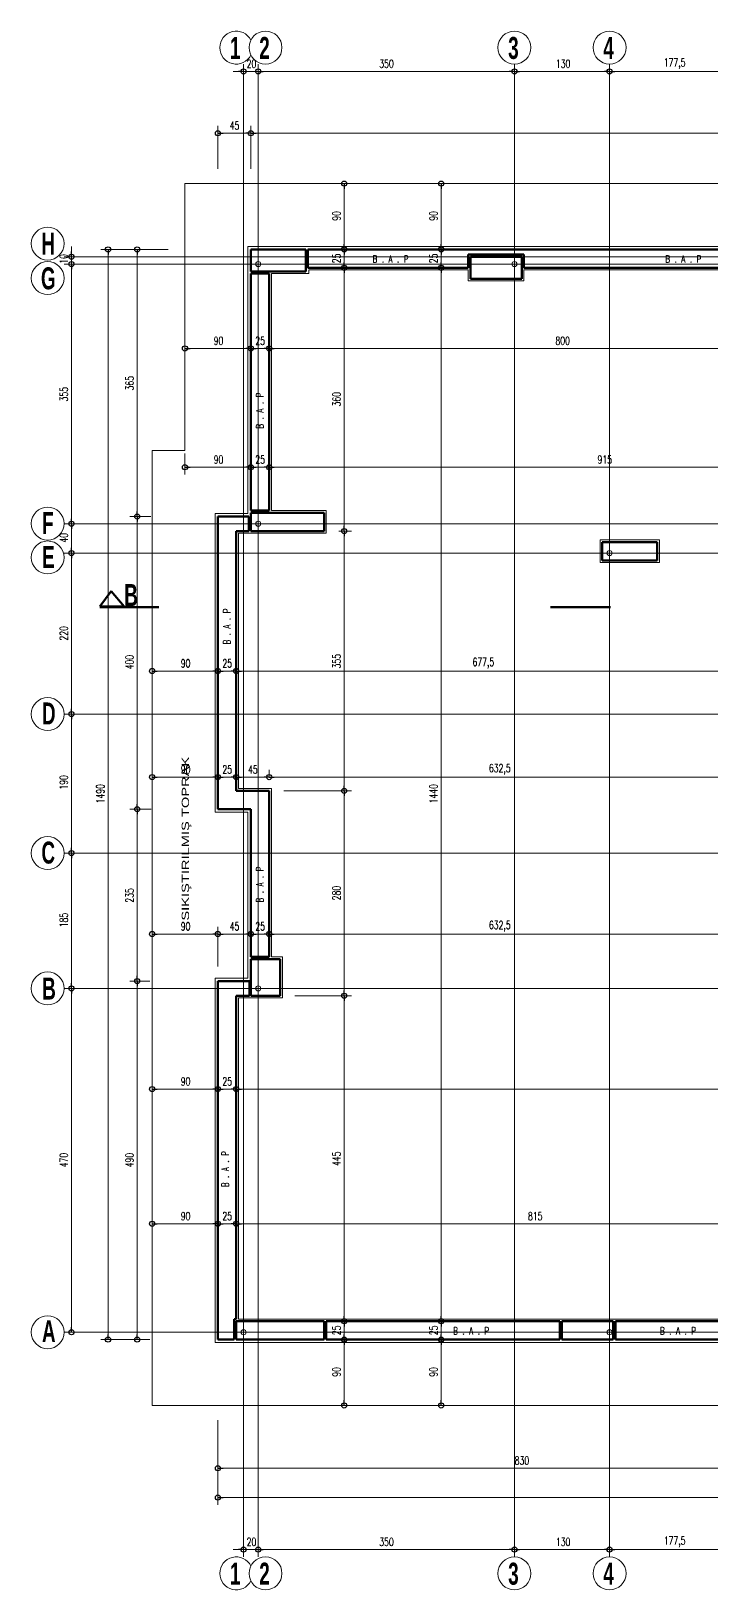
# Model space of a CAD drawing. Header units: millimetres. Extents: x 2016.56 to 2021.8, y 13721.83 to 13722.48.
# Drawn here: x 2016.5606 to 2016.7466, y 13721.9714 to 13722.3975 of the extents above; entities that cross this region are included whole.
import ezdxf

# ---------------------------------------------------------------- set-up
doc = ezdxf.new("R2010")
doc.units = ezdxf.units.MM
doc.linetypes.add('ACAD_ISO04W100', pattern=[30, 24, -3, 0, -3])
doc.layers.get('0').update_dxf_attribs({"lineweight": 20})
for name, color, linetype, lineweight in [('aks', 1, 'Continuous', 9), ('AKS  NO', 5, 'Continuous', 60), ('DH', 7, 'Continuous', 20), ('DIMH', 7, 'Continuous', 20), ('DIMV', 7, 'Continuous', 20), ('DV', 7, 'Continuous', 20), ('kesit', 5, 'Continuous', 60), ('kolon', 5, 'Continuous', 60), ('SIVA', 7, 'Continuous', 20), ('TEXT', 7, 'Continuous', 20)]:
    doc.layers.add(name, color=color, linetype=linetype, lineweight=lineweight)
doc.styles.get("Standard").update_dxf_attribs({"font": 'txt.shx', "width": 0.7, "height": 11})
doc.styles.add('style1', font='swisscbo.ttf', dxfattribs={"width": 0.75, "height": 11})
doc.styles.add('style3', font='GOTHIC.TTF', dxfattribs={"width": 0.7, "height": 11})

msp = doc.modelspace()

# ---------------------------------------------------------------- linework, layer by layer
at = {"color": 0, "lineweight": -2}
for p, q in [((2016.618668802109, 13722.38645173834), (2016.617268802109, 13722.38645173834)), ((2016.622668802109, 13722.38645173834), (2016.624068802109, 13722.38645173834)), ((2016.622668802109, 13722.38645173834), (2016.624068802109, 13722.38645173834)), ((2016.692668802109, 13722.38645173834), (2016.691268802109, 13722.38645173834)), ((2016.692668802109, 13722.38645173834), (2016.694068802109, 13722.38645173834)), ((2016.718668802109, 13722.38645173834), (2016.717268802109, 13722.38645173834)), ((2016.718668802109, 13722.38645173834), (2016.720068802109, 13722.38645173834)), ((2016.611668802109, 13722.36954766789), (2016.613068802109, 13722.36954766789)), ((2016.620668802109, 13722.36954766789), (2016.619268802109, 13722.36954766789)), ((2016.620668802109, 13722.36954766789), (2016.622068802109, 13722.36954766789)), ((2016.646176143252, 13722.35578914312), (2016.646176143252, 13722.35438914312)), ((2016.672675482218, 13722.35578914312), (2016.672675482218, 13722.35438914312)), ((2016.571649031596, 13722.33578914312), (2016.571649031596, 13722.33718914312)), ((2016.581639442107, 13722.33778914312), (2016.581639442107, 13722.33638914312)), ((2016.589639442107, 13722.33778914312), (2016.589639442107, 13722.33638914312)), ((2016.646176143252, 13722.33778914312), (2016.646176143252, 13722.33918914312)), ((2016.646176143252, 13722.33778914312), (2016.646176143252, 13722.33638914312)), ((2016.672675482218, 13722.33778914312), (2016.672675482218, 13722.33918914312)), ((2016.672675482218, 13722.33778914312), (2016.672675482218, 13722.33638914312)), ((2016.571649031596, 13722.33378914312), (2016.571649031596, 13722.33238914312)), ((2016.571649031596, 13722.33378914312), (2016.571649031596, 13722.33238914312)), ((2016.646176143252, 13722.33278914312), (2016.646176143252, 13722.33418914312)), ((2016.646176143252, 13722.33278914312), (2016.646176143252, 13722.33138914312)), ((2016.672675482218, 13722.33278914312), (2016.672675482218, 13722.33418914312)), ((2016.672675482218, 13722.33278914312), (2016.672675482218, 13722.33138914312)), ((2016.602668802109, 13722.31072342026), (2016.604068802109, 13722.31072342026)), ((2016.620668802109, 13722.31072342026), (2016.619268802109, 13722.31072342026)), ((2016.620668802109, 13722.31072342026), (2016.622068802109, 13722.31072342026)), ((2016.625668802109, 13722.31072342026), (2016.624268802109, 13722.31072342026)), ((2016.625668802109, 13722.31072342026), (2016.627068802109, 13722.31072342026)), ((2016.602668802109, 13722.2782476443), (2016.604068802109, 13722.2782476443)), ((2016.620668802109, 13722.2782476443), (2016.619268802109, 13722.2782476443)), ((2016.620668802109, 13722.2782476443), (2016.622068802109, 13722.2782476443)), ((2016.625668802109, 13722.2782476443), (2016.624268802109, 13722.2782476443)), ((2016.625668802109, 13722.2782476443), (2016.627068802109, 13722.2782476443)), ((2016.571649031596, 13722.26278914312), (2016.571649031596, 13722.26418914312)), ((2016.571649031596, 13722.26278914312), (2016.571649031596, 13722.26138914312)), ((2016.589639442107, 13722.26478914312), (2016.589639442107, 13722.26618914312)), ((2016.589639442107, 13722.26478914312), (2016.589639442107, 13722.26338914312)), ((2016.646176143252, 13722.26078914312), (2016.646176143252, 13722.26218914312)), ((2016.646176143252, 13722.26078914312), (2016.646176143252, 13722.25938914312)), ((2016.571649031596, 13722.25478914312), (2016.571649031596, 13722.25618914313)), ((2016.571649031596, 13722.25478914312), (2016.571649031596, 13722.25338914312)), ((2016.593668802109, 13722.2225471331), (2016.595068802109, 13722.2225471331)), ((2016.611668802109, 13722.2225471331), (2016.610268802109, 13722.2225471331)), ((2016.611668802109, 13722.2225471331), (2016.613068802109, 13722.2225471331)), ((2016.616668802109, 13722.2225471331), (2016.615268802109, 13722.2225471331)), ((2016.616668802109, 13722.2225471331), (2016.618068802109, 13722.2225471331)), ((2016.571649031596, 13722.21078914312), (2016.571649031596, 13722.21218914312)), ((2016.571649031596, 13722.21078914312), (2016.571649031596, 13722.20938914313)), ((2016.593668802109, 13722.1935373589), (2016.595068802109, 13722.1935373589)), ((2016.611668802109, 13722.1935373589), (2016.610268802109, 13722.1935373589)), ((2016.611668802109, 13722.1935373589), (2016.613068802109, 13722.1935373589)), ((2016.616668802109, 13722.1935373589), (2016.615268802109, 13722.1935373589)), ((2016.616668802109, 13722.1935373589), (2016.618068802109, 13722.1935373589)), ((2016.625668802109, 13722.1935373589), (2016.624268802109, 13722.1935373589)), ((2016.625668802109, 13722.1935373589), (2016.627068802109, 13722.1935373589)), ((2016.646176143252, 13722.18978914312), (2016.646176143252, 13722.19118914312)), ((2016.589639442107, 13722.18478914312), (2016.589639442107, 13722.18618914312)), ((2016.646176143252, 13722.18978914312), (2016.646176143252, 13722.18838914312)), ((2016.589639442107, 13722.18478914312), (2016.589639442107, 13722.18338914312)), ((2016.571649031596, 13722.17278914312), (2016.571649031596, 13722.17418914312)), ((2016.571649031596, 13722.17278914312), (2016.571649031596, 13722.17138914312)), ((2016.593668802109, 13722.15065552591), (2016.595068802109, 13722.15065552591)), ((2016.611668802109, 13722.15065552591), (2016.610268802109, 13722.15065552591)), ((2016.611668802109, 13722.15065552591), (2016.613068802109, 13722.15065552591)), ((2016.620668802109, 13722.15065552591), (2016.619268802109, 13722.15065552591)), ((2016.620668802109, 13722.15065552591), (2016.622068802109, 13722.15065552591)), ((2016.625668802109, 13722.15065552591), (2016.624268802109, 13722.15065552591)), ((2016.625668802109, 13722.15065552591), (2016.627068802109, 13722.15065552591)), ((2016.589639442107, 13722.13778914312), (2016.589639442107, 13722.13918914312)), ((2016.571649031596, 13722.13578914312), (2016.571649031596, 13722.13718914312)), ((2016.571649031596, 13722.13578914312), (2016.571649031596, 13722.13438914312)), ((2016.589639442107, 13722.13778914312), (2016.589639442107, 13722.13638914312)), ((2016.646176143252, 13722.13378914312), (2016.646176143252, 13722.13518914312)), ((2016.646176143252, 13722.13378914312), (2016.646176143252, 13722.13238914312)), ((2016.593668802109, 13722.10827314788), (2016.595068802109, 13722.10827314788)), ((2016.611668802109, 13722.10827314788), (2016.610268802109, 13722.10827314788)), ((2016.611668802109, 13722.10827314788), (2016.613068802109, 13722.10827314788)), ((2016.616668802109, 13722.10827314788), (2016.615268802109, 13722.10827314788)), ((2016.616668802109, 13722.10827314788), (2016.618068802109, 13722.10827314788)), ((2016.593668802109, 13722.0714445512), (2016.595068802109, 13722.0714445512)), ((2016.611668802109, 13722.0714445512), (2016.610268802109, 13722.0714445512)), ((2016.611668802109, 13722.0714445512), (2016.613068802109, 13722.0714445512)), ((2016.616668802109, 13722.0714445512), (2016.615268802109, 13722.0714445512)), ((2016.616668802109, 13722.0714445512), (2016.618068802109, 13722.0714445512)), ((2016.646176143252, 13722.04478914312), (2016.646176143252, 13722.04618914312)), ((2016.672675482218, 13722.04478914312), (2016.672675482218, 13722.04618914312)), ((2016.571649031596, 13722.04178914312), (2016.571649031596, 13722.04318914312)), ((2016.581639442107, 13722.03978914312), (2016.581639442107, 13722.04118914312)), ((2016.589639442107, 13722.03978914312), (2016.589639442107, 13722.04118914312)), ((2016.646176143252, 13722.04478914312), (2016.646176143252, 13722.04338914312)), ((2016.646176143252, 13722.03978914312), (2016.646176143252, 13722.04118914312)), ((2016.672675482218, 13722.04478914312), (2016.672675482218, 13722.04338914312)), ((2016.672675482218, 13722.03978914312), (2016.672675482218, 13722.04118914312)), ((2016.646176143252, 13722.03978914312), (2016.646176143252, 13722.03838914312)), ((2016.672675482218, 13722.03978914312), (2016.672675482218, 13722.03838914312)), ((2016.646176143252, 13722.02178914312), (2016.646176143252, 13722.02318914312)), ((2016.672675482218, 13722.02178914312), (2016.672675482218, 13722.02318914312)), ((2016.611668802109, 13722.00461621911), (2016.613068802109, 13722.00461621911)), ((2016.611668802109, 13721.99661621911), (2016.613068802109, 13721.99661621911)), ((2016.618668802109, 13721.98238660583), (2016.617268802109, 13721.98238660583)), ((2016.622668802109, 13721.98238660583), (2016.624068802109, 13721.98238660583)), ((2016.622668802109, 13721.98238660583), (2016.624068802109, 13721.98238660583)), ((2016.692668802109, 13721.98238660583), (2016.691268802109, 13721.98238660583)), ((2016.692668802109, 13721.98238660583), (2016.694068802109, 13721.98238660583)), ((2016.718668802109, 13721.98238660583), (2016.717268802109, 13721.98238660583)), ((2016.718668802109, 13721.98238660583), (2016.720068802109, 13721.98238660583))]:
    msp.add_line(p, q, dxfattribs=at)
for p, q in [((2017.004668802109, 13722.35578914312), (2016.602668802109, 13722.35578914312)), ((2016.602668802109, 13722.35578914312), (2016.602668802109, 13722.28278914312)), ((2016.602668802109, 13722.28278914312), (2016.593668802109, 13722.28278914312)), ((2016.593668802109, 13722.28278914312), (2016.593668802109, 13722.16678914312)), ((2016.593668802109, 13722.16678914312), (2016.593668802109, 13722.16678914312)), ((2016.593668802109, 13722.16678914312), (2016.593668802109, 13722.15578914312)), ((2016.593668802109, 13722.15578914312), (2016.593668802109, 13722.15578914312)), ((2016.593668802109, 13722.15578914312), (2016.593668802109, 13722.02178914312)), ((2016.593668802109, 13722.02178914312), (2017.013668802109, 13722.02178914312))]:
    msp.add_line(p, q)
for centre in [(2016.624668802109, 13722.39295173834), (2016.624668802109, 13722.39295173834), (2016.692668802109, 13722.39295173834), (2016.692668802109, 13722.39295173834), (2016.718668802109, 13722.39295173834), (2016.718668802109, 13722.39295173834), (2016.565149031596, 13722.33937238267), (2016.565149031596, 13722.33937238267), (2016.565149031596, 13722.32997105306), (2016.565149031596, 13722.32997105306), (2016.565149031596, 13722.2628477728), (2016.565149031596, 13722.2628477728), (2016.565149031596, 13722.2535884271), (2016.565149031596, 13722.2535884271), (2016.565149031596, 13722.21078914312), (2016.565149031596, 13722.21078914312), (2016.565149031596, 13722.17278914312), (2016.565149031596, 13722.17278914312), (2016.565149031596, 13722.13578914312), (2016.565149031596, 13722.13578914312), (2016.565149031596, 13722.04178914312), (2016.565149031596, 13722.04178914312), (2016.624668802109, 13721.97588660583), (2016.624668802109, 13721.97588660583), (2016.692668802109, 13721.97588660583), (2016.692668802109, 13721.97588660583), (2016.718668802109, 13721.97588660583), (2016.718668802109, 13721.97588660583)]:
    msp.add_circle(centre, 0.004500000000000001)
for centre in [(2016.618668802109, 13722.38645173834), (2016.622668802109, 13722.38645173834), (2016.622668802109, 13722.38645173834), (2016.692668802109, 13722.38645173834), (2016.692668802109, 13722.38645173834), (2016.718668802109, 13722.38645173834), (2016.718668802109, 13722.38645173834), (2016.611668802109, 13722.36954766789), (2016.620668802109, 13722.36954766789), (2016.620668802109, 13722.36954766789), (2016.646176143252, 13722.35578914312), (2016.672675482218, 13722.35578914312), (2016.571649031596, 13722.33578914312), (2016.581639442107, 13722.33778914312), (2016.589639442107, 13722.33778914312), (2016.646176143252, 13722.33778914312), (2016.646176143252, 13722.33778914312), (2016.672675482218, 13722.33778914312), (2016.672675482218, 13722.33778914312), (2016.571649031596, 13722.33378914312), (2016.571649031596, 13722.33378914312), (2016.646176143252, 13722.33278914312), (2016.646176143252, 13722.33278914312), (2016.672675482218, 13722.33278914312), (2016.672675482218, 13722.33278914312), (2016.602668802109, 13722.31072342026), (2016.620668802109, 13722.31072342026), (2016.620668802109, 13722.31072342026), (2016.625668802109, 13722.31072342026), (2016.625668802109, 13722.31072342026), (2016.602668802109, 13722.2782476443), (2016.620668802109, 13722.2782476443), (2016.620668802109, 13722.2782476443), (2016.625668802109, 13722.2782476443), (2016.625668802109, 13722.2782476443), (2016.571649031596, 13722.26278914312), (2016.571649031596, 13722.26278914312), (2016.589639442107, 13722.26478914312), (2016.589639442107, 13722.26478914312), (2016.646176143252, 13722.26078914312), (2016.646176143252, 13722.26078914312), (2016.571649031596, 13722.25478914312), (2016.571649031596, 13722.25478914312), (2016.593668802109, 13722.2225471331), (2016.611668802109, 13722.2225471331), (2016.611668802109, 13722.2225471331), (2016.616668802109, 13722.2225471331), (2016.616668802109, 13722.2225471331), (2016.571649031596, 13722.21078914312), (2016.571649031596, 13722.21078914312), (2016.593668802109, 13722.1935373589), (2016.611668802109, 13722.1935373589), (2016.611668802109, 13722.1935373589), (2016.616668802109, 13722.1935373589), (2016.616668802109, 13722.1935373589), (2016.625668802109, 13722.1935373589), (2016.625668802109, 13722.1935373589), (2016.646176143252, 13722.18978914312), (2016.646176143252, 13722.18978914312), (2016.589639442107, 13722.18478914312), (2016.589639442107, 13722.18478914312), (2016.571649031596, 13722.17278914312), (2016.571649031596, 13722.17278914312), (2016.593668802109, 13722.15065552591), (2016.611668802109, 13722.15065552591), (2016.611668802109, 13722.15065552591), (2016.620668802109, 13722.15065552591), (2016.620668802109, 13722.15065552591), (2016.625668802109, 13722.15065552591), (2016.625668802109, 13722.15065552591), (2016.571649031596, 13722.13578914312), (2016.571649031596, 13722.13578914312), (2016.589639442107, 13722.13778914312), (2016.589639442107, 13722.13778914312), (2016.646176143252, 13722.13378914312), (2016.646176143252, 13722.13378914312), (2016.593668802109, 13722.10827314788), (2016.611668802109, 13722.10827314788), (2016.611668802109, 13722.10827314788), (2016.616668802109, 13722.10827314788), (2016.616668802109, 13722.10827314788), (2016.593668802109, 13722.0714445512), (2016.611668802109, 13722.0714445512), (2016.611668802109, 13722.0714445512), (2016.616668802109, 13722.0714445512), (2016.616668802109, 13722.0714445512), (2016.646176143252, 13722.04478914312), (2016.646176143252, 13722.04478914312), (2016.672675482218, 13722.04478914312), (2016.672675482218, 13722.04478914312), (2016.571649031596, 13722.04178914312), (2016.581639442107, 13722.03978914312), (2016.589639442107, 13722.03978914312), (2016.646176143252, 13722.03978914312), (2016.646176143252, 13722.03978914312), (2016.672675482218, 13722.03978914312), (2016.672675482218, 13722.03978914312), (2016.646176143252, 13722.02178914312), (2016.672675482218, 13722.02178914312), (2016.611668802109, 13722.00461621911), (2016.611668802109, 13721.99661621911), (2016.618668802109, 13721.98238660583), (2016.622668802109, 13721.98238660583), (2016.622668802109, 13721.98238660583), (2016.692668802109, 13721.98238660583), (2016.692668802109, 13721.98238660583), (2016.718668802109, 13721.98238660583), (2016.718668802109, 13721.98238660583)]:
    msp.add_circle(centre, 0.0007, dxfattribs=at)
for centre in [(2016.616668802109, 13722.39295173834), (2016.616668802109, 13722.39295173834), (2016.616668802109, 13721.97588660583), (2016.616668802109, 13721.97588660583)]:
    msp.add_arc(centre, 0.004500000000000001, 27.26604457356858, 332.7339554264314)
at = {"layer": 'aks', "linetype": 'ACAD_ISO04W100', "ltscale": 2}
for p, q in [((2016.618668802109, 13722.38645173834), (2016.618668802109, 13721.98238660583)), ((2016.618668802109, 13722.38645173834), (2016.618668802109, 13721.98238660583)), ((2016.622668802109, 13722.38645173834), (2016.622668802109, 13721.98238660583)), ((2016.622668802109, 13722.38645173834), (2016.622668802109, 13721.98238660583)), ((2016.692668802109, 13722.38645173834), (2016.692668802109, 13721.98238660583)), ((2016.692668802109, 13722.38645173834), (2016.692668802109, 13721.98238660583)), ((2016.718668802109, 13722.38645173834), (2016.718668802109, 13721.98238660583)), ((2016.718668802109, 13722.38645173834), (2016.718668802109, 13721.98238660583)), ((2016.571649031596, 13722.33578914312), (2017.055688572622, 13722.33578914312)), ((2016.571649031596, 13722.33378914312), (2017.055688572622, 13722.33378914312)), ((2016.695268802109, 13722.33378914312), (2017.055688572622, 13722.33378914312)), ((2016.571649031596, 13722.26278914312), (2017.055688572622, 13722.26278914312)), ((2016.571649031596, 13722.25478914312), (2017.055688572622, 13722.25478914312)), ((2016.571649031596, 13722.21078914312), (2017.055688572622, 13722.21078914312)), ((2016.571649031596, 13722.17278914312), (2017.055688572622, 13722.17278914312)), ((2016.571649031596, 13722.13578914312), (2017.055688572622, 13722.13578914312)), ((2016.571649031596, 13722.04178914312), (2017.055688572622, 13722.04178914312))]:
    msp.add_line(p, q, dxfattribs=at)
at = {"layer": 'aks'}
for centre in [(2016.622668802109, 13722.33378914312), (2016.622668802109, 13722.33378914312), (2016.692668802109, 13722.33378914312), (2016.692668802109, 13722.33378914312), (2016.622668802109, 13722.26278914312), (2016.622668802109, 13722.26278914312), (2016.718668802109, 13722.25478914312), (2016.718668802109, 13722.25478914312), (2016.622668802109, 13722.13578914312), (2016.622668802109, 13722.13578914312), (2016.618668802109, 13722.04178914312), (2016.618668802109, 13722.04178914312), (2016.718668802109, 13722.04178914312), (2016.718668802109, 13722.04178914312)]:
    msp.add_circle(centre, 0.0007, dxfattribs=at)
at = {"layer": 'DH', "lineweight": 20}
for p, q in [((2016.602668802109, 13722.31528914312), (2016.602668802109, 13722.30872342026)), ((2016.620668802109, 13722.31528914312), (2016.620668802109, 13722.30872342026)), ((2016.620668802109, 13722.31528914312), (2016.620668802109, 13722.30872342026)), ((2016.625668802109, 13722.31294050816), (2016.625668802109, 13722.30872342026)), ((2016.625668802109, 13722.31294050816), (2016.625668802109, 13722.30872342026)), ((2016.602668802109, 13722.28202989732), (2016.602668802109, 13722.2762476443)), ((2016.620668802109, 13722.28202989732), (2016.620668802109, 13722.2762476443)), ((2016.620668802109, 13722.28202989732), (2016.620668802109, 13722.2762476443)), ((2016.625668802109, 13722.28058945001), (2016.625668802109, 13722.2762476443)), ((2016.625668802109, 13722.28058945001), (2016.625668802109, 13722.2762476443)), ((2016.593668802109, 13722.21478914313), (2016.593668802109, 13722.2245471331)), ((2016.611668802109, 13722.21878914312), (2016.611668802109, 13722.2245471331)), ((2016.611668802109, 13722.21878914312), (2016.611668802109, 13722.2245471331)), ((2016.616668802109, 13722.21977323481), (2016.616668802109, 13722.2245471331)), ((2016.616668802109, 13722.21977323481), (2016.616668802109, 13722.2245471331)), ((2016.616668802109, 13722.19378914312), (2016.616668802109, 13722.1955373589)), ((2016.616668802109, 13722.19378914312), (2016.616668802109, 13722.1955373589)), ((2016.625668802109, 13722.19378914312), (2016.625668802109, 13722.1955373589)), ((2016.625668802109, 13722.19378914312), (2016.625668802109, 13722.1955373589)), ((2016.593668802109, 13722.19398092594), (2016.593668802109, 13722.1915373589)), ((2016.611668802109, 13722.19398092594), (2016.611668802109, 13722.1915373589)), ((2016.611668802109, 13722.19398092594), (2016.611668802109, 13722.1915373589)), ((2016.593668802109, 13722.15122233452), (2016.593668802109, 13722.15265552591)), ((2016.611668802109, 13722.14178914312), (2016.611668802109, 13722.15265552591)), ((2016.611668802109, 13722.15122233452), (2016.611668802109, 13722.15265552591)), ((2016.620668802109, 13722.14778914312), (2016.620668802109, 13722.15265552591)), ((2016.620668802109, 13722.14778914312), (2016.620668802109, 13722.15265552591)), ((2016.625668802109, 13722.14838914312), (2016.625668802109, 13722.15265552591)), ((2016.625668802109, 13722.14838914312), (2016.625668802109, 13722.15265552591)), ((2016.593668802109, 13722.11168481353), (2016.593668802109, 13722.10627314789)), ((2016.611668802109, 13722.11168481353), (2016.611668802109, 13722.10627314789)), ((2016.611668802109, 13722.11168481353), (2016.611668802109, 13722.10627314789)), ((2016.616668802109, 13722.11145074116), (2016.616668802109, 13722.10627314789)), ((2016.616668802109, 13722.11145074116), (2016.616668802109, 13722.10627314789)), ((2016.593668802109, 13722.07011504743), (2016.593668802109, 13722.0734445512)), ((2016.611668802109, 13722.07011504743), (2016.611668802109, 13722.0734445512)), ((2016.611668802109, 13722.07011504743), (2016.611668802109, 13722.0734445512)), ((2016.616668802109, 13722.06829330066), (2016.616668802109, 13722.0734445512)), ((2016.616668802109, 13722.06829330066), (2016.616668802109, 13722.0734445512))]:
    msp.add_line(p, q, dxfattribs=at)
at = {"layer": 'DH'}
for p, q in [((2016.604068802109, 13722.31072342026), (2016.619268802109, 13722.31072342026)), ((2016.622068802109, 13722.31072342026), (2016.624268802109, 13722.31072342026)), ((2016.627068802109, 13722.31072342026), (2016.784268802109, 13722.31072342026)), ((2016.604068802109, 13722.2782476443), (2016.619268802109, 13722.2782476443)), ((2016.622068802109, 13722.2782476443), (2016.624268802109, 13722.2782476443)), ((2016.627068802109, 13722.2782476443), (2016.807268802109, 13722.2782476443)), ((2016.595068802109, 13722.2225471331), (2016.610268802109, 13722.2225471331)), ((2016.613068802109, 13722.2225471331), (2016.615268802109, 13722.2225471331)), ((2016.618068802109, 13722.2225471331), (2016.750768802109, 13722.2225471331)), ((2016.595068802109, 13722.1935373589), (2016.610268802109, 13722.1935373589)), ((2016.613068802109, 13722.1935373589), (2016.615268802109, 13722.1935373589)), ((2016.618068802109, 13722.1935373589), (2016.624268802109, 13722.1935373589)), ((2016.627068802109, 13722.1935373589), (2016.750768802109, 13722.1935373589)), ((2016.610268802109, 13722.15065552591), (2016.595068802109, 13722.15065552591)), ((2016.613068802109, 13722.15065552591), (2016.619268802109, 13722.15065552591)), ((2016.622068802109, 13722.15065552591), (2016.624268802109, 13722.15065552591)), ((2016.627068802109, 13722.15065552591), (2016.750768802109, 13722.15065552591)), ((2016.595068802109, 13722.10827314788), (2016.610268802109, 13722.10827314788)), ((2016.613068802109, 13722.10827314788), (2016.615268802109, 13722.10827314788)), ((2016.618068802109, 13722.10827314788), (2016.989268802109, 13722.10827314788)), ((2016.595068802109, 13722.0714445512), (2016.610268802109, 13722.0714445512)), ((2016.613068802109, 13722.0714445512), (2016.615268802109, 13722.0714445512)), ((2016.618068802109, 13722.0714445512), (2016.778268802109, 13722.0714445512))]:
    msp.add_line(p, q, dxfattribs=at)
at = {"layer": 'DIMH'}
for p, q in [((2016.617268802109, 13722.38645173834), (2016.615868802109, 13722.38645173834)), ((2016.618668802109, 13722.38645173834), (2016.622668802109, 13722.38645173834)), ((2016.624068802109, 13722.38645173834), (2016.691268802109, 13722.38645173834)), ((2016.624068802109, 13722.38645173834), (2016.625468802109, 13722.38645173834)), ((2016.694068802109, 13722.38645173834), (2016.717268802109, 13722.38645173834)), ((2016.720068802109, 13722.38645173834), (2016.752768802109, 13722.38645173834)), ((2016.613068802109, 13722.36954766789), (2016.619268802109, 13722.36954766789)), ((2016.622068802109, 13722.36954766789), (2016.985268802109, 13722.36954766789)), ((2016.613068802109, 13722.00461621911), (2016.776268802109, 13722.00461621911)), ((2016.613068802109, 13721.99661621911), (2016.994268802109, 13721.99661621911)), ((2016.617268802109, 13721.98238660583), (2016.615868802109, 13721.98238660583)), ((2016.618668802109, 13721.98238660583), (2016.622668802109, 13721.98238660583)), ((2016.624068802109, 13721.98238660583), (2016.691268802109, 13721.98238660583)), ((2016.624068802109, 13721.98238660583), (2016.625468802109, 13721.98238660583)), ((2016.694068802109, 13721.98238660583), (2016.717268802109, 13721.98238660583)), ((2016.720068802109, 13721.98238660583), (2016.752768802109, 13721.98238660583))]:
    msp.add_line(p, q, dxfattribs=at)
at = {"layer": 'DIMH', "lineweight": 20}
for p, q in [((2016.618668802109, 13722.38121702165), (2016.618668802109, 13722.38845173834)), ((2016.622668802109, 13722.38121702165), (2016.622668802109, 13722.38845173834)), ((2016.622668802109, 13722.38121702165), (2016.622668802109, 13722.38845173834)), ((2016.692668802109, 13722.38610813594), (2016.692668802109, 13722.38845173834)), ((2016.692668802109, 13722.38610813594), (2016.692668802109, 13722.38845173834)), ((2016.718668802109, 13722.38610813594), (2016.718668802109, 13722.38845173834)), ((2016.718668802109, 13722.38610813594), (2016.718668802109, 13722.38845173834)), ((2016.611668802109, 13722.35978914312), (2016.611668802109, 13722.37154766789)), ((2016.620668802109, 13722.35978914312), (2016.620668802109, 13722.37154766789)), ((2016.620668802109, 13722.35978914312), (2016.620668802109, 13722.37154766789)), ((2016.611668802109, 13722.01778914312), (2016.611668802109, 13722.00261621911)), ((2016.611668802109, 13722.00978914312), (2016.611668802109, 13721.99461621911)), ((2016.618668802109, 13721.98531800366), (2016.618668802109, 13721.98038660583)), ((2016.622668802109, 13721.98531800366), (2016.622668802109, 13721.98038660583)), ((2016.622668802109, 13721.98531800366), (2016.622668802109, 13721.98038660583)), ((2016.692668802109, 13721.9840052954), (2016.692668802109, 13721.98038660583)), ((2016.692668802109, 13721.9840052954), (2016.692668802109, 13721.98038660583)), ((2016.718668802109, 13721.98336380248), (2016.718668802109, 13721.98038660583)), ((2016.718668802109, 13721.98336380248), (2016.718668802109, 13721.98038660583))]:
    msp.add_line(p, q, dxfattribs=at)
at = {"layer": 'DIMV', "lineweight": 20}
for p, q in [((2016.573527687588, 13722.33578914312), (2016.569649031596, 13722.33578914312)), ((2016.590068802109, 13722.33778914312), (2016.579639442107, 13722.33778914312)), ((2016.598068802109, 13722.33778914312), (2016.587639442107, 13722.33778914312)), ((2016.573527687588, 13722.33378914312), (2016.569649031596, 13722.33378914312)), ((2016.573527687588, 13722.33378914312), (2016.569649031596, 13722.33378914312)), ((2016.572957753535, 13722.26278914312), (2016.569649031596, 13722.26278914312)), ((2016.572957753535, 13722.26278914312), (2016.569649031596, 13722.26278914312)), ((2016.59330222422, 13722.26478914312), (2016.587639442107, 13722.26478914312)), ((2016.59330222422, 13722.26478914312), (2016.587639442107, 13722.26478914312)), ((2016.573159916877, 13722.25478914312), (2016.569649031596, 13722.25478914312)), ((2016.573159916877, 13722.25478914312), (2016.569649031596, 13722.25478914312)), ((2016.573245087891, 13722.21078914312), (2016.569649031596, 13722.21078914312)), ((2016.573245087891, 13722.21078914312), (2016.569649031596, 13722.21078914312)), ((2016.593416967658, 13722.18478914312), (2016.587639442107, 13722.18478914312)), ((2016.593416967658, 13722.18478914312), (2016.587639442107, 13722.18478914312)), ((2016.572960682417, 13722.17278914312), (2016.569649031596, 13722.17278914312)), ((2016.572960682417, 13722.17278914312), (2016.569649031596, 13722.17278914312)), ((2016.57296549195, 13722.13578914312), (2016.569649031596, 13722.13578914312)), ((2016.57296549195, 13722.13578914312), (2016.569649031596, 13722.13578914312)), ((2016.593026185566, 13722.13778914312), (2016.587639442107, 13722.13778914312)), ((2016.593026185566, 13722.13778914312), (2016.587639442107, 13722.13778914312)), ((2016.572609313447, 13722.04178914312), (2016.569649031596, 13722.04178914312)), ((2016.589087814616, 13722.03978914312), (2016.579639442107, 13722.03978914312)), ((2016.593087814616, 13722.03978914312), (2016.587639442107, 13722.03978914312))]:
    msp.add_line(p, q, dxfattribs=at)
at = {"layer": 'DIMV'}
for p, q in [((2016.571649031596, 13722.33718914312), (2016.571649031596, 13722.33858914312)), ((2016.571649031596, 13722.33578914312), (2016.571649031596, 13722.33378914312)), ((2016.581639442107, 13722.33638914312), (2016.581639442107, 13722.04118914312)), ((2016.589639442107, 13722.33638914312), (2016.589639442107, 13722.26618914312)), ((2016.571649031596, 13722.33238914312), (2016.571649031596, 13722.26418914312)), ((2016.571649031596, 13722.33238914312), (2016.571649031596, 13722.33098914312)), ((2016.589639442107, 13722.26338914312), (2016.589639442107, 13722.18618914312)), ((2016.571649031596, 13722.26138914312), (2016.571649031596, 13722.25618914313)), ((2016.571649031596, 13722.25338914312), (2016.571649031596, 13722.21218914312)), ((2016.571649031596, 13722.20938914313), (2016.571649031596, 13722.17418914312)), ((2016.589639442107, 13722.18338914312), (2016.589639442107, 13722.13918914312)), ((2016.571649031596, 13722.17138914312), (2016.571649031596, 13722.13718914312)), ((2016.589639442107, 13722.13638914312), (2016.589639442107, 13722.04118914312)), ((2016.571649031596, 13722.13438914312), (2016.571649031596, 13722.04318914312))]:
    msp.add_line(p, q, dxfattribs=at)
at = {"layer": 'DV', "lineweight": 20}
for p, q in [((2016.642335403602, 13722.35578914312), (2016.648176143252, 13722.35578914312)), ((2016.670447583178, 13722.35578914312), (2016.674675482218, 13722.35578914312)), ((2016.642335403602, 13722.33778914312), (2016.648176143252, 13722.33778914312)), ((2016.642335403602, 13722.33778914312), (2016.648176143252, 13722.33778914312)), ((2016.670447583178, 13722.33778914312), (2016.674675482218, 13722.33778914312)), ((2016.670447583178, 13722.33778914312), (2016.674675482218, 13722.33778914312)), ((2016.64352799544, 13722.33278914312), (2016.648176143252, 13722.33278914312)), ((2016.64352799544, 13722.33278914312), (2016.648176143252, 13722.33278914312)), ((2016.670950394428, 13722.33278914312), (2016.674675482218, 13722.33278914312)), ((2016.670950394428, 13722.33278914312), (2016.674675482218, 13722.33278914312)), ((2016.644668802109, 13722.26078914312), (2016.648176143252, 13722.26078914312)), ((2016.644668802109, 13722.26078914312), (2016.648176143252, 13722.26078914312)), ((2016.629668802109, 13722.18978914312), (2016.648176143252, 13722.18978914312)), ((2016.629668802109, 13722.18978914312), (2016.648176143252, 13722.18978914312)), ((2016.632668802109, 13722.13378914312), (2016.648176143252, 13722.13378914312)), ((2016.632668802109, 13722.13378914312), (2016.648176143252, 13722.13378914312)), ((2016.645268802109, 13722.04478914312), (2016.648176143252, 13722.04478914312)), ((2016.645268802109, 13722.04478914312), (2016.648176143252, 13722.04478914312)), ((2016.667080443301, 13722.04478914312), (2016.674675482218, 13722.04478914312)), ((2016.667080443301, 13722.04478914312), (2016.674675482218, 13722.04478914312)), ((2016.645268802109, 13722.03978914312), (2016.648176143252, 13722.03978914312)), ((2016.645268802109, 13722.03978914312), (2016.648176143252, 13722.03978914312)), ((2016.666286014168, 13722.03978914312), (2016.674675482218, 13722.03978914312)), ((2016.666286014168, 13722.03978914312), (2016.674675482218, 13722.03978914312)), ((2016.643150041114, 13722.02178914312), (2016.648176143252, 13722.02178914312)), ((2016.669215225265, 13722.02178914312), (2016.674675482218, 13722.02178914312))]:
    msp.add_line(p, q, dxfattribs=at)
at = {"layer": 'DV'}
for p, q in [((2016.646176143252, 13722.35438914312), (2016.646176143252, 13722.33918914312)), ((2016.672675482218, 13722.35438914312), (2016.672675482218, 13722.33918914312)), ((2016.646176143252, 13722.33638914312), (2016.646176143252, 13722.33418914312)), ((2016.672675482218, 13722.33638914312), (2016.672675482218, 13722.33418914312)), ((2016.646176143252, 13722.33138914312), (2016.646176143252, 13722.26218914312)), ((2016.672675482218, 13722.33138914312), (2016.672675482218, 13722.04618914312)), ((2016.646176143252, 13722.25938914312), (2016.646176143252, 13722.19118914312)), ((2016.646176143252, 13722.18838914312), (2016.646176143252, 13722.13518914312)), ((2016.646176143252, 13722.13238914312), (2016.646176143252, 13722.04618914312)), ((2016.646176143252, 13722.04338914312), (2016.646176143252, 13722.04118914312)), ((2016.672675482218, 13722.04338914312), (2016.672675482218, 13722.04118914312)), ((2016.646176143252, 13722.03838914312), (2016.646176143252, 13722.02318914312)), ((2016.672675482218, 13722.03838914312), (2016.672675482218, 13722.02318914312))]:
    msp.add_line(p, q, dxfattribs=at)
at = {"layer": 'kesit'}
for p, q in [((2016.579361139042, 13722.24017950955), (2016.582511139042, 13722.24437950955)), ((2016.582511139042, 13722.24437950955), (2016.586081139042, 13722.24017950955)), ((2016.586081139042, 13722.24017950955), (2016.579361139042, 13722.24017950955))]:
    msp.add_line(p, q, dxfattribs=at)
at = {"layer": 'kesit', "linetype": 'ACAD_ISO04W100'}
for p, q in [((2016.595525691377, 13722.23996950955), (2016.579364586992, 13722.23996950955)), ((2016.718906948869, 13722.23996950955), (2016.702570221384, 13722.23996950955))]:
    msp.add_line(p, q, dxfattribs=at)
at = {"layer": 'kolon'}
for p, q in [((2016.620668802109, 13722.33778914312), (2016.635668802109, 13722.33778914312)), ((2016.620668802109, 13722.33178914312), (2016.620668802109, 13722.33778914312)), ((2016.620668802109, 13722.33778914312), (2016.635668802109, 13722.33778914312)), ((2016.620668802109, 13722.33178914312), (2016.620668802109, 13722.33778914312)), ((2016.635668802109, 13722.33778914312), (2016.635668802109, 13722.33178914312)), ((2016.635668802109, 13722.33778914312), (2016.635668802109, 13722.33178914312)), ((2016.636268802109, 13722.33778914312), (2016.780068802109, 13722.33778914312)), ((2016.636268802109, 13722.33778914312), (2016.636268802109, 13722.33278914312)), ((2016.636268802109, 13722.33778914312), (2016.636268802109, 13722.33278914312)), ((2016.680068802109, 13722.33638914312), (2016.695268802109, 13722.33638914312)), ((2016.680068802109, 13722.33638914312), (2016.680068802109, 13722.33278914312)), ((2016.680668802109, 13722.33578914312), (2016.694668802109, 13722.33578914312)), ((2016.680668802109, 13722.32978914312), (2016.680668802109, 13722.33578914312)), ((2016.680668802109, 13722.33578914312), (2016.694668802109, 13722.33578914312)), ((2016.680668802109, 13722.32978914312), (2016.680668802109, 13722.33578914312)), ((2016.690668802109, 13722.33638914312), (2016.695268802109, 13722.33638914312)), ((2016.694668802109, 13722.33578914312), (2016.694668802109, 13722.32978914312)), ((2016.694668802109, 13722.33578914312), (2016.694668802109, 13722.32978914312)), ((2016.695268802109, 13722.33278914312), (2016.695268802109, 13722.33638914312)), ((2016.635668802109, 13722.33178914312), (2016.620668802109, 13722.33178914312)), ((2016.635668802109, 13722.33178914312), (2016.620668802109, 13722.33178914312)), ((2016.620668802109, 13722.33118914312), (2016.620668802109, 13722.26638914312)), ((2016.620668802109, 13722.33118914312), (2016.625068802109, 13722.33118914312)), ((2016.620668802109, 13722.33118914312), (2016.625068802109, 13722.33118914312)), ((2016.625068802109, 13722.33118914312), (2016.625668802109, 13722.33118914312)), ((2016.625068802109, 13722.33118914312), (2016.625668802109, 13722.33118914312)), ((2016.625668802109, 13722.33118914312), (2016.625668802109, 13722.26638914312)), ((2016.636268802109, 13722.33278914312), (2016.67402058611, 13722.33278914312)), ((2016.636268802109, 13722.33278914312), (2016.680068802109, 13722.33278914312)), ((2016.695268802109, 13722.33278914312), (2016.780068802109, 13722.33278914312)), ((2016.625668802109, 13722.32686450109), (2016.625668802109, 13722.26638914312)), ((2016.694668802109, 13722.32978914312), (2016.680668802109, 13722.32978914312)), ((2016.694668802109, 13722.32978914312), (2016.680668802109, 13722.32978914312)), ((2016.611668802109, 13722.26478914312), (2016.620068802109, 13722.26478914312)), ((2016.611668802109, 13722.26478914312), (2016.620068802109, 13722.26478914312)), ((2016.611668802109, 13722.26478914312), (2016.611668802109, 13722.18478914312)), ((2016.620068802109, 13722.26478914312), (2016.620068802109, 13722.26078914312)), ((2016.620068802109, 13722.26478914312), (2016.620068802109, 13722.26078914312)), ((2016.625668802109, 13722.26638914312), (2016.620668802109, 13722.26638914312)), ((2016.620668802109, 13722.26578914312), (2016.640668802109, 13722.26578914312)), ((2016.620668802109, 13722.26078914312), (2016.620668802109, 13722.26578914312)), ((2016.620668802109, 13722.26578914312), (2016.640668802109, 13722.26578914312)), ((2016.620668802109, 13722.26078914312), (2016.620668802109, 13722.26578914312)), ((2016.625668802109, 13722.26638914312), (2016.625068802109, 13722.26638914312)), ((2016.640668802109, 13722.26578914312), (2016.640668802109, 13722.26078914312)), ((2016.640668802109, 13722.26578914312), (2016.640668802109, 13722.26078914312)), ((2016.616668802109, 13722.26078914312), (2016.620068802109, 13722.26078914312)), ((2016.616668802109, 13722.26078914312), (2016.620068802109, 13722.26078914312)), ((2016.616668802109, 13722.26078914312), (2016.616668802109, 13722.18978914312)), ((2016.640668802109, 13722.26078914312), (2016.620668802109, 13722.26078914312)), ((2016.640668802109, 13722.26078914312), (2016.620668802109, 13722.26078914312)), ((2016.611668802109, 13722.2567825188), (2016.611668802109, 13722.2507825188)), ((2016.616668802109, 13722.2567825188), (2016.616668802109, 13722.18978914312)), ((2016.716668802109, 13722.25778914312), (2016.731668802109, 13722.25778914312)), ((2016.716668802109, 13722.25278914312), (2016.716668802109, 13722.25778914312)), ((2016.716668802109, 13722.25778914312), (2016.731668802109, 13722.25778914312)), ((2016.716668802109, 13722.25278914312), (2016.716668802109, 13722.25778914312)), ((2016.731668802109, 13722.25778914312), (2016.731668802109, 13722.25278914312)), ((2016.731668802109, 13722.25778914312), (2016.731668802109, 13722.25278914312)), ((2016.731668802109, 13722.25278914312), (2016.716668802109, 13722.25278914312)), ((2016.731668802109, 13722.25278914312), (2016.716668802109, 13722.25278914312)), ((2016.616668802109, 13722.18978914312), (2016.625668802109, 13722.18978914312)), ((2016.625668802109, 13722.18978914312), (2016.625668802109, 13722.14438914312)), ((2016.625668802109, 13722.18678914312), (2016.625668802109, 13722.14778449743)), ((2016.611668802109, 13722.18478914312), (2016.620668802109, 13722.18478914312)), ((2016.611668802109, 13722.18478914312), (2016.620668802109, 13722.18478914312)), ((2016.620668802109, 13722.18478914312), (2016.620668802109, 13722.14438914312)), ((2016.625668802109, 13722.14438914312), (2016.620668802109, 13722.14438914312)), ((2016.625668802109, 13722.14438914312), (2016.620668802109, 13722.14438914312)), ((2016.620668802109, 13722.14378914312), (2016.628668802109, 13722.14378914312)), ((2016.620668802109, 13722.13378914312), (2016.620668802109, 13722.14378914312)), ((2016.620668802109, 13722.14378914312), (2016.628668802109, 13722.14378914312)), ((2016.620668802109, 13722.13378914312), (2016.620668802109, 13722.14378914312)), ((2016.628668802109, 13722.14378914312), (2016.628668802109, 13722.13378914312)), ((2016.628668802109, 13722.14378914312), (2016.628668802109, 13722.13378914312)), ((2016.611668802109, 13722.13778914312), (2016.611668802109, 13722.03978914312)), ((2016.611668802109, 13722.13778914312), (2016.620268802109, 13722.13778914312)), ((2016.611668802109, 13722.13778914312), (2016.620268802109, 13722.13778914312)), ((2016.620268802109, 13722.13778914312), (2016.620268802109, 13722.13378914312)), ((2016.616668802109, 13722.13378914312), (2016.620268802109, 13722.13378914312)), ((2016.616668802109, 13722.13378914312), (2016.620268802109, 13722.13378914312)), ((2016.616668802109, 13722.13378914312), (2016.616668802109, 13722.04538914312)), ((2016.616668802109, 13722.13378914312), (2016.616668802109, 13722.04773207701)), ((2016.628668802109, 13722.13378914312), (2016.620668802109, 13722.13378914312)), ((2016.628668802109, 13722.13378914312), (2016.620668802109, 13722.13378914312)), ((2016.616068802109, 13722.04538914312), (2016.616068802109, 13722.03978914312)), ((2016.616668802109, 13722.04538914312), (2016.616068802109, 13722.04538914312)), ((2016.616668802109, 13722.04538914312), (2016.616068802109, 13722.04538914312)), ((2016.616068802109, 13722.04538914312), (2016.616068802109, 13722.03978914312)), ((2016.616668802109, 13722.04478914312), (2016.640668802109, 13722.04478914312)), ((2016.616668802109, 13722.03978914312), (2016.616668802109, 13722.04478914312)), ((2016.616668802109, 13722.04478914312), (2016.640668802109, 13722.04478914312)), ((2016.616668802109, 13722.03978914312), (2016.616668802109, 13722.04478914312)), ((2016.640668802109, 13722.04478914312), (2016.640668802109, 13722.03978914312)), ((2016.640668802109, 13722.04478914312), (2016.640668802109, 13722.03978914312)), ((2016.641268802109, 13722.04478914312), (2016.641268802109, 13722.03978914312)), ((2016.641268802109, 13722.04478914312), (2016.705068802109, 13722.04478914312)), ((2016.641268802109, 13722.04478914312), (2016.641268802109, 13722.03978914312)), ((2016.645532860516, 13722.04478914312), (2016.705068802109, 13722.04478914312)), ((2016.705068802109, 13722.04478914312), (2016.705068802109, 13722.03978914312)), ((2016.705068802109, 13722.04478914312), (2016.705068802109, 13722.03978914312)), ((2016.705668802109, 13722.04478914312), (2016.719668802109, 13722.04478914312)), ((2016.705668802109, 13722.03978914312), (2016.705668802109, 13722.04478914312)), ((2016.719668802109, 13722.04478914312), (2016.719668802109, 13722.03978914312)), ((2016.720268802109, 13722.04478914312), (2016.720268802109, 13722.03978914312)), ((2016.720268802109, 13722.04478914312), (2016.772068802109, 13722.04478914312)), ((2016.616068802109, 13722.03978914312), (2016.611668802109, 13722.03978914312)), ((2016.616068802109, 13722.03978914312), (2016.611668802109, 13722.03978914312)), ((2016.640668802109, 13722.03978914312), (2016.616668802109, 13722.03978914312)), ((2016.640668802109, 13722.03978914312), (2016.616668802109, 13722.03978914312)), ((2016.641268802109, 13722.03978914312), (2016.705068802109, 13722.03978914312)), ((2016.719668802109, 13722.03978914312), (2016.705668802109, 13722.03978914312)), ((2016.720268802109, 13722.03978914312), (2016.772068802109, 13722.03978914312))]:
    msp.add_line(p, q, dxfattribs=at)
at = {"layer": 'SIVA'}
for p, q in [((2016.619868802109, 13722.33858914312), (2016.786468802109, 13722.33858914312)), ((2016.619868802109, 13722.26558914312), (2016.619868802109, 13722.33858914312)), ((2016.626268802109, 13722.33118914312), (2016.636468802109, 13722.33118914312)), ((2016.626268802109, 13722.26638914312), (2016.626268802109, 13722.33118914312)), ((2016.680068802109, 13722.33218914312), (2016.636468802109, 13722.33218914312)), ((2016.636468802109, 13722.33218914312), (2016.636468802109, 13722.33118914312)), ((2016.680068802109, 13722.33218914312), (2016.680068802109, 13722.32918914312)), ((2016.695268802109, 13722.32918914312), (2016.695268802109, 13722.33218914312)), ((2016.695268802109, 13722.33218914312), (2016.780068802109, 13722.33218914312)), ((2016.680068802109, 13722.32918914312), (2016.695268802109, 13722.32918914312)), ((2016.610868802109, 13722.2499825188), (2016.610868802109, 13722.26558914312)), ((2016.610868802109, 13722.26558914312), (2016.619868802109, 13722.26558914312)), ((2016.641268802109, 13722.26638914312), (2016.626268802109, 13722.26638914312)), ((2016.641268802109, 13722.26018914312), (2016.641268802109, 13722.26638914312)), ((2016.617268802109, 13722.19038914312), (2016.617268802109, 13722.26018914312)), ((2016.617268802109, 13722.26018914312), (2016.641268802109, 13722.26018914312)), ((2016.716068802109, 13722.25838914312), (2016.732268802109, 13722.25838914312)), ((2016.716068802109, 13722.25838914312), (2016.716068802109, 13722.25218914312)), ((2016.732268802109, 13722.25218914312), (2016.732268802109, 13722.25838914312)), ((2016.610868802109, 13722.18398914312), (2016.610868802109, 13722.2499825188)), ((2016.716068802109, 13722.25218914312), (2016.732268802109, 13722.25218914312)), ((2016.626268802109, 13722.19038914312), (2016.617268802109, 13722.19038914312)), ((2016.626268802109, 13722.14438914312), (2016.626268802109, 13722.19038914312)), ((2016.619868802109, 13722.18398914312), (2016.610868802109, 13722.18398914312)), ((2016.619868802109, 13722.13858914312), (2016.619868802109, 13722.18398914312)), ((2016.629268802109, 13722.14438914312), (2016.626268802109, 13722.14438914312)), ((2016.629268802109, 13722.13318914312), (2016.629268802109, 13722.14438914312)), ((2016.610868802109, 13722.03898914312), (2016.610868802109, 13722.13858914312)), ((2016.610868802109, 13722.13858914312), (2016.619868802109, 13722.13858914312)), ((2016.617268802109, 13722.13318914312), (2016.629268802109, 13722.13318914312)), ((2016.617268802109, 13722.04538914312), (2016.617268802109, 13722.13318914312)), ((2016.772068802109, 13722.04538914312), (2016.617268802109, 13722.04538914312)), ((2016.780468802109, 13722.03898914312), (2016.610868802109, 13722.03898914312))]:
    msp.add_line(p, q, dxfattribs=at)

# ---------------------------------------------------------------- texts
at = {"layer": 'AKS  NO', "style": 'style1', "width": 0.75}
for s, p in [('1', (2016.614957192747, 13722.38987275008)), ('2', (2016.622957192747, 13722.38987275008)), ('3', (2016.690957192747, 13722.38987275008)), ('4', (2016.716957192747, 13722.38987275008)), ('H', (2016.56342408214, 13722.33637906598)), ('G', (2016.563318593909, 13722.32689426711)), ('F', (2016.563644727543, 13722.25998657203)), ('E', (2016.563644727543, 13722.25072722633)), ('D', (2016.563597336406, 13722.20794451846)), ('C', (2016.563445205434, 13722.16991617812)), ('B', (2016.563653830754, 13722.13274298106)), ('A', (2016.56360028008, 13722.03908783451)), ('1', (2016.614957192747, 13721.97280761756)), ('2', (2016.622957192747, 13721.97280761756)), ('3', (2016.690957192747, 13721.97280761756)), ('4', (2016.716957192747, 13721.97280761756))]:
    msp.add_text(s, height=0.006, dxfattribs=at).set_placement(p)
at = {"layer": 'DH', "width": 0.7}
for s, p in [('90', (2016.610513802109, 13722.31172342026)), ('25', (2016.621885468776, 13722.31172342026)), ('800', (2016.703872135442, 13722.31172342026)), ('90', (2016.610513802109, 13722.2792476443)), ('25', (2016.621885468776, 13722.2792476443)), ('915', (2016.715372135442, 13722.2792476443)), ('90', (2016.601513802109, 13722.2235471331)), ('25', (2016.612885468776, 13722.2235471331)), ('677,5', (2016.681210468776, 13722.22391379977)), ('90', (2016.601513802109, 13722.1945373589)), ('25', (2016.612885468776, 13722.1945373589)), ('45', (2016.619885468776, 13722.1945373589)), ('632,5', (2016.685710468776, 13722.19490402557)), ('90', (2016.601513802109, 13722.15165552591)), ('45', (2016.614885468776, 13722.15165552591)), ('25', (2016.621885468776, 13722.15165552591)), ('632,5', (2016.685710468776, 13722.15202219258)), ('90', (2016.601513802109, 13722.10927314788)), ('25', (2016.612885468776, 13722.10927314788)), ('90', (2016.601513802109, 13722.0724445512)), ('25', (2016.612885468776, 13722.0724445512)), ('815', (2016.696372135442, 13722.0724445512))]:
    msp.add_text(s, height=0.0022, dxfattribs=at).set_placement(p)
at = {"layer": 'DIMH', "width": 0.7}
for s, p in [('20', (2016.619513802109, 13722.38745173834)), ('350', (2016.655743802109, 13722.38745173834)), ('130', (2016.704000468776, 13722.38745173834)), ('177,5', (2016.733467135442, 13722.38781840501)), ('45', (2016.614885468776, 13722.37054766789)), ('830', (2016.692743802109, 13722.00561621911)), ('177,5', (2016.733467135442, 13721.98375327249)), ('20', (2016.619513802109, 13721.98338660583)), ('350', (2016.655743802109, 13721.98338660583)), ('130', (2016.704000468776, 13721.98338660583))]:
    msp.add_text(s, height=0.0022, dxfattribs=at).set_placement(p)
at = {"layer": 'DIMV', "width": 0.7}
for s, p in [('10', (2016.570649031596, 13722.33389080979)), ('365', (2016.588639442107, 13722.29923580979)), ('355', (2016.570649031596, 13722.29623580979)), ('40', (2016.570649031596, 13722.25763414312)), ('220', (2016.570649031596, 13722.23086414312)), ('400', (2016.588639442107, 13722.22299247646)), ('190', (2016.570649031596, 13722.19012080979)), ('1490', (2016.580639442107, 13722.18635080979)), ('235', (2016.588639442107, 13722.15923580979)), ('185', (2016.570649031596, 13722.15249247646)), ('470', (2016.570649031596, 13722.08686414312)), ('490', (2016.588639442107, 13722.08686414312))]:
    msp.add_text(s, height=0.0022, rotation=90, dxfattribs=at).set_placement(p)
at = {"layer": 'DV', "width": 0.7}
for s, p in [('90', (2016.645176143252, 13722.34563414312)), ('90', (2016.671675482218, 13722.34563414312)), ('25', (2016.645176143252, 13722.33400580979)), ('25', (2016.671675482218, 13722.33400580979)), ('360', (2016.645176143252, 13722.29486414312)), ('355', (2016.645176143252, 13722.22323580979)), ('1440', (2016.671675482218, 13722.18635080979)), ('280', (2016.645176143252, 13722.15986414312)), ('445', (2016.645176143252, 13722.08723580979)), ('25', (2016.645176143252, 13722.04100580979)), ('25', (2016.671675482218, 13722.04100580979)), ('90', (2016.645176143252, 13722.02963414312)), ('90', (2016.671675482218, 13722.02963414312))]:
    msp.add_text(s, height=0.0022, rotation=90, dxfattribs=at).set_placement(p)
at = {"layer": 'kesit', "style": 'style1', "width": 0.75}
msp.add_text('B', height=0.006, dxfattribs=at).set_placement((2016.586066251503, 13722.24030434137))
at = {"layer": 'TEXT', "width": 0.7}
for p in [(2016.65392797501, 13722.33417573816), (2016.733918039515, 13722.33417573816), (2016.675951302417, 13722.04117573816), (2016.732472133819, 13722.04117573816)]:
    msp.add_text('B . A . P ', height=0.002, dxfattribs=at).set_placement(p)
for p in [(2016.624118883877, 13722.28881444415), (2016.615118883877, 13722.22979824102), (2016.624118883877, 13722.15927676517), (2016.614669529681, 13722.08147676517)]:
    msp.add_text('B . A . P ', height=0.002, rotation=90, dxfattribs=at).set_placement(p)
at = {"layer": 'TEXT', "style": 'style3', "width": 1.5}
msp.add_text('SIKIŞTIRILMIŞ TOPRAK', height=0.002, rotation=90, dxfattribs=at).set_placement((2016.603780422883, 13722.15430984724))

doc.saveas('drawing.dxf')
